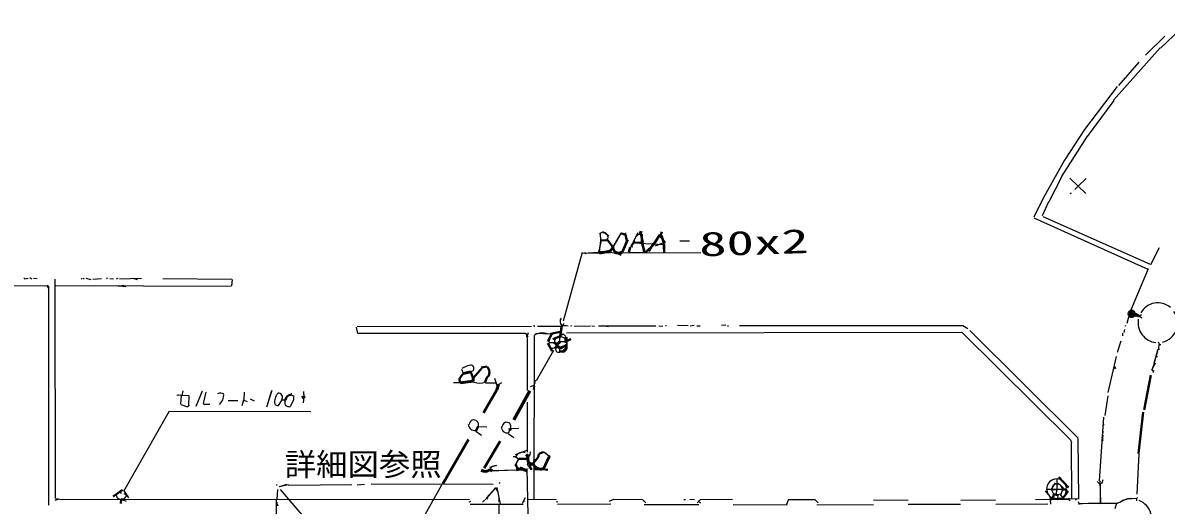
# Model space of a CAD drawing. Header units: millimetres. Extents: x -22015 to 140060, y -26591 to 87788.
# Drawn here: x 22267 to 58120, y 23759 to 38873 of the extents above; entities that cross this region are included whole.
import ezdxf

# ---------------------------------------------------------------- set-up
doc = ezdxf.new("R2010")
doc.units = ezdxf.units.MM
for name, color, linetype, lineweight in [('A_MED', 9, 'CONTINUOUS', 20), ('A_THIN', 8, 'CONTINUOUS', 15), ('CHECK', 2, 'CONTINUOUS', 35), ('P_LEADER', 140, 'CONTINUOUS', 20), ('P_NOMARK', 6, 'CONTINUOUS', 35), ('P_SIZE', 140, 'CONTINUOUS', 13), ('SYM', 4, 'CONTINUOUS', 25), ('TEXT', 7, 'CONTINUOUS', 13), ('TEXT_SHAPE', 7, 'CONTINUOUS', 30)]:
    doc.layers.add(name, color=color, linetype=linetype, lineweight=lineweight)
doc.styles.add('JP', font='msgothic.ttc')

msp = doc.modelspace()

# ---------------------------------------------------------------- hatches: boundary and pattern name
at = {"layer": 'TEXT_SHAPE'}
h = msp.add_hatch(color=7, dxfattribs=at)
h.dxf.hatch_style = 1
edge = h.paths.add_edge_path()
edge.add_arc((57039, 29756), 101, 0, 360)

# ---------------------------------------------------------------- linework, layer by layer
at = {"layer": 'A_MED', "lineweight": 20}
for p, q in [((54256, 33358), (53970, 32780)), ((54433, 33265), (54237, 32823)), ((40443, 32311), (40355, 32266)), ((40363, 32273), (40393, 32056)), ((40444, 32309), (40364, 32277)), ((40643, 32191), (40453, 32319)), ((41016, 32283), (40761, 31833)), ((41016, 32277), (40771, 31848)), ((41018, 32288), (41035, 32272)), ((41554, 32292), (41400, 31988)), ((40406, 32048), (40318, 31688)), ((40384, 32053), (40336, 31683)), ((40368, 32257), (40380, 32054)), ((40579, 32070), (40766, 31853)), ((41258, 32051), (41207, 32035)), ((41697, 31988), (41426, 31988)), ((41427, 31984), (42357, 31931)), ((42110, 31886), (42340, 31981)), ((42866, 32037), (43171, 32040)), ((39803, 31673), (39208, 29525)), ((40342, 31672), (39817, 31645)), ((39883, 31680), (39933, 31646)), ((39934, 31654), (40342, 31664)), ((40678, 31683), (40814, 31667)), ((41068, 31681), (41272, 31668)), ((41273, 31665), (43526, 31680)), ((41798, 31666), (41273, 31673)), ((41356, 31872), (41311, 31838)), ((28831, 30826), (28810, 30629)), ((57179, 29775), (57213, 29708)), ((57208, 29703), (57292, 29685)), ((57892, 28794), (57880, 28659)), ((57900, 28794), (57951, 28794)), ((38908, 28608), (38364, 27659)), ((57863, 28650), (57802, 28430)), ((36024, 28024), (36072, 27893)), ((36229, 28137), (36033, 28044)), ((37131, 27542), (37064, 27728)), ((38329, 27678), (38266, 27382)), ((30074, 27351), (29909, 26825)), ((37128, 27541), (37178, 27541)), ((37279, 27594), (37179, 27541)), ((38297, 27508), (38179, 27471)), ((38324, 27596), (38290, 27511)), ((38079, 26989), (38085, 25422)), ((36548, 26227), (36819, 26213)), ((36474, 26080), (36649, 25954)), ((37486, 26007), (37662, 25883)), ((37496, 26156), (37530, 26123)), ((37527, 26123), (37499, 26020)), ((37819, 26164), (37581, 26153)), ((55378, 23943), (55365, 25852)), ((38071, 25466), (37707, 25331)), ((55116, 25802), (55148, 25717)), ((37815, 25211), (37696, 24986)), ((37825, 25205), (37725, 25045)), ((38173, 25431), (38169, 25329)), ((38759, 25293), (38589, 25428)), ((57265, 25380), (57201, 24098)), ((37122, 25002), (36898, 24939)), ((36914, 24838), (37747, 24861)), ((37754, 24966), (37837, 24897)), ((37017, 24410), (33188, 24412)), ((54636, 24457), (54515, 24263)), ((54737, 24450), (54897, 24289)), ((56041, 24518), (56064, 23827)), ((25190, 24071), (25139, 24054)), ((25301, 24179), (25180, 24081)), ((25190, 24067), (25222, 23987)), ((25447, 24200), (25580, 23984)), ((35395, 24380), (33934, 21805)), ((37078, 24288), (36804, 23984)), ((37065, 24312), (37081, 24295)), ((37135, 24311), (37237, 23787)), ((54330, 24208), (54521, 23962)), ((54855, 24247), (54380, 24247)), ((54520, 24240), (54597, 24093)), ((54693, 24245), (54659, 24093)), ((54803, 24098), (54718, 24084)), ((54719, 24078), (54718, 23960)), ((54865, 24244), (54817, 24091)), ((25223, 23985), (25342, 23929)), ((37960, 23776), (36291, 23781)), ((37183, 16984), (37204, 23783)), ((38083, 23945), (38998, 23935)), ((40704, 23785), (39031, 23776)), ((40659, 23881), (40791, 23950)), ((41695, 23935), (41798, 23831)), ((41746, 23777), (43465, 23780)), ((44516, 23937), (43521, 23922)), ((44541, 23775), (46235, 23771)), ((46262, 23914), (46211, 23775)), ((47115, 23922), (47208, 23829)), ((47162, 23771), (48941, 23783)), ((50030, 23784), (51669, 23786)), ((52782, 23788), (54413, 23804)), ((55375, 23960), (54871, 23942))]:
    msp.add_line(p, q, dxfattribs=at)
at = {"layer": 'A_MED', "lineweight": 15}
msp.add_line((23300, 30637), (28802, 30620), dxfattribs=at)
at = {"layer": 'A_MED', "lineweight": 20}
for centre, radius, start, end in [((40487, 32165), 132, 314.8832, 106.3346), ((41694, 32006), 261, 104.1363, 187.4484), ((42432, 31903), 347, 117.4047, 174.3139), ((57865, 29468), 614, 283.0474, 35.7743), ((57864, 29478), 626, 170.0621, 264.0949), ((36312, 28047), 99.7, 271.5956, 133.5953), ((36590, 28086), 501, 249.3291, 290.7961), ((37940, 25178), 237, 70.1303, 154.3173), ((38580, 25248), 161, 44.6301, 149.182), ((37082, 24820), 174, 78.4667, 162.41), ((54693, 24258), 323, 88.1227, 182.0442), ((54704, 24248), 337, 105.0335, 160.2125), ((54677, 24290), 129, 78.5268, 198.6117), ((54690, 24284), 302, 352.9762, 87.4822), ((54718, 24279), 139, 346.9339, 96.3282), ((36646, 23967), 557, 350.697, 37.0327), ((54665, 24235), 284, 177.5745, 239.9153), ((57045, 23293), 669, 84.7276, 124.5574)]:
    msp.add_arc(centre, radius, start, end, dxfattribs=at)
at = {"layer": 'A_THIN', "lineweight": 15}
for p, q in [((58777, 38873), (57944, 38084)), ((58076, 38460), (57474, 37859)), ((56473, 36452), (57937, 38090)), ((57266, 37643), (56625, 36912)), ((56588, 36881), (55557, 35531)), ((56482, 36445), (55646, 35315)), ((55558, 35527), (54930, 34567)), ((55641, 35318), (54853, 34079)), ((54933, 34566), (54252, 33361)), ((54857, 34077), (54436, 33263)), ((55599, 33528), (55102, 34010)), ((55359, 33755), (55260, 33650)), ((55613, 33993), (55368, 33764)), ((55137, 33536), (55103, 33518)), ((53969, 32758), (57545, 31149)), ((54248, 32805), (57624, 31315)), ((41169, 32293), (41153, 32242)), ((41357, 31868), (41391, 31850)), ((57640, 31296), (57914, 31831)), ((22295, 30886), (22328, 30852)), ((22332, 30852), (22433, 30872)), ((22484, 30890), (22551, 30854)), ((22601, 30873), (22720, 30864)), ((23291, 23981), (23283, 30839)), ((24127, 30873), (24093, 30840)), ((24160, 30872), (24193, 30854)), ((24244, 30867), (24397, 30834)), ((24465, 30844), (24737, 30859)), ((24924, 30872), (24891, 30855)), ((24990, 30866), (25109, 30854)), ((25244, 30861), (25193, 30845)), ((25990, 30858), (25296, 30845)), ((25700, 30867), (25855, 30827)), ((28819, 30834), (26651, 30847)), ((57557, 31160), (56975, 29771)), ((17503, 30663), (23025, 30631)), ((23074, 30568), (23073, 23761)), ((25197, 30645), (25497, 30609)), ((25433, 30644), (25257, 30606)), ((56967, 29768), (56883, 29452)), ((57209, 29704), (57140, 29672)), ((57289, 29684), (57355, 29631)), ((57344, 29721), (57292, 29689)), ((32723, 29338), (32762, 29138)), ((32755, 29358), (38217, 29363)), ((32778, 29143), (38030, 29143)), ((36759, 29353), (37032, 29372)), ((38306, 23936), (38315, 29079)), ((51701, 29165), (39317, 29145)), ((40113, 29379), (40198, 29365)), ((40318, 29373), (42114, 29378)), ((40455, 29384), (40624, 29362)), ((42214, 29379), (42333, 29367)), ((42418, 29387), (42452, 29387)), ((43130, 29374), (42791, 29389)), ((43316, 29388), (43198, 29367)), ((43401, 29377), (43503, 29381)), ((44316, 29397), (44180, 29386)), ((44366, 29387), (44399, 29370)), ((51736, 29376), (44739, 29381)), ((51712, 29182), (55118, 25806)), ((51742, 29389), (51897, 29293)), ((55365, 25856), (51960, 29232)), ((56749, 29147), (56749, 29063)), ((56811, 29267), (56797, 29165)), ((56850, 29385), (56832, 29352)), ((38077, 28978), (38080, 27356)), ((56591, 28552), (56707, 28913)), ((57873, 28881), (57907, 28796)), ((56303, 27289), (56566, 28420)), ((57740, 28204), (57863, 28630)), ((57796, 28430), (57748, 28203)), ((57814, 28422), (57848, 28422)), ((57883, 28659), (57883, 28625)), ((57894, 28659), (57894, 28625)), ((57765, 28195), (57656, 27979)), ((57676, 28016), (57710, 27948)), ((57749, 28201), (57680, 28016)), ((57745, 27983), (57711, 27949)), ((57746, 28202), (57797, 28202)), ((36387, 27663), (36421, 27629)), ((57711, 27949), (57711, 27915)), ((35976, 27588), (35772, 27589)), ((36772, 27595), (37111, 27590)), ((37108, 27521), (37128, 27541)), ((38292, 27504), (38326, 27470)), ((56293, 27187), (56196, 26563)), ((26842, 26687), (25419, 24189)), ((26842, 26704), (31298, 26691)), ((56032, 24520), (56169, 26511)), ((56131, 25956), (56105, 25717)), ((56106, 25902), (56139, 25783)), ((56145, 25955), (56111, 25905)), ((56131, 26073), (56130, 26022)), ((55146, 25717), (55154, 23960)), ((37646, 25278), (37731, 25278)), ((37725, 25270), (37813, 25207)), ((38269, 25191), (38305, 25142)), ((36984, 24840), (37747, 24862)), ((37747, 24957), (37747, 24873)), ((38125, 22964), (38077, 24912)), ((38109, 25080), (38083, 25012)), ((38090, 25002), (38170, 24988)), ((37223, 24466), (37205, 24432)), ((54702, 24247), (54703, 24585)), ((55957, 24501), (56041, 24417)), ((56105, 24448), (56042, 24415)), ((56048, 24417), (56056, 23826)), ((56134, 24550), (56106, 24450)), ((25329, 24219), (25309, 24169)), ((25309, 24167), (25358, 24131)), ((25520, 24062), (25415, 23929)), ((25434, 24127), (25519, 24078)), ((25514, 24069), (25563, 24049)), ((37073, 24293), (36809, 23979)), ((54550, 24247), (54685, 24247)), ((54801, 24093), (54867, 23991)), ((23396, 23945), (23264, 23900)), ((23291, 23962), (23497, 23934)), ((23497, 23945), (36270, 23935)), ((25409, 23927), (25511, 23879)), ((36305, 23871), (36254, 23854)), ((36812, 23977), (36679, 23856)), ((36811, 23975), (36845, 23957)), ((38014, 23984), (37924, 23810)), ((37973, 23927), (37973, 23860)), ((39047, 23864), (38996, 23848)), ((40793, 23949), (41691, 23932)), ((42995, 23932), (43046, 23932)), ((43182, 23945), (43334, 23935)), ((43517, 23936), (43413, 23833)), ((43448, 23894), (43518, 23828)), ((47112, 23921), (46265, 23924)), ((48942, 23921), (50026, 23914)), ((51686, 23927), (52770, 23913)), ((54024, 23931), (55056, 23946)), ((54486, 23926), (54494, 23791)), ((55072, 23978), (55054, 23945)), ((55056, 23941), (55105, 23906)), ((55267, 23970), (55300, 23919)), ((55366, 23877), (55382, 23809)), ((55379, 23808), (56564, 23828)), ((55379, 23808), (55379, 23775)), ((55387, 23795), (55616, 23823)), ((56038, 23802), (55684, 23822)), ((55684, 23816), (56564, 23821)), ((56567, 23809), (56509, 23642)), ((56899, 23954), (56568, 23801)), ((57191, 23967), (56903, 23950)), ((57221, 24000), (57187, 23966)), ((57192, 23962), (57191, 23895))]:
    msp.add_line(p, q, dxfattribs=at)
for centre, radius, start, end in [((57859, 29485), 614, 49.7933, 150.2042), ((36441, 26304), 206, 184.1083, 280.1307), ((36411, 26286), 144, 335.3515, 178.3805), ((57034, 23324), 630, 324.9212, 67.5678)]:
    msp.add_arc(centre, radius, start, end, dxfattribs=at)
at = {"layer": 'CHECK', "lineweight": 30}
msp.add_line((23032, 30640), (23080, 30571), dxfattribs=at)
at = {"layer": 'P_LEADER', "lineweight": 15}
for p, q in [((30224, 24410), (30224, 24376)), ((30532, 24401), (30343, 24339)), ((30253, 23838), (30223, 23805)), ((30225, 23800), (30270, 23733))]:
    msp.add_line(p, q, dxfattribs=at)
at = {"layer": 'P_LEADER', "lineweight": 20}
for p, q in [((30596, 24394), (30306, 24335)), ((32578, 24399), (30597, 24377)), ((32747, 24400), (32985, 24417)), ((30256, 24247), (30226, 23937)), ((30337, 24252), (31637, 22734)), ((30221, 23430), (30222, 23937))]:
    msp.add_line(p, q, dxfattribs=at)
at = {"layer": 'P_NOMARK', "lineweight": 30}
for p, q in [((57644, 27837), (57427, 26744)), ((57404, 26671), (57257, 25380))]:
    msp.add_line(p, q, dxfattribs=at)
at = {"layer": 'P_NOMARK', "lineweight": 40}
for p, q in [((38168, 27343), (37664, 26437)), ((36244, 25816), (35435, 24428))]:
    msp.add_line(p, q, dxfattribs=at)
at = {"layer": 'SYM', "lineweight": 15}
for p, q in [((38289, 29402), (38305, 29351)), ((39230, 29454), (39195, 29387)), ((38047, 29062), (38081, 29062)), ((38082, 29065), (38115, 29047)), ((38109, 29161), (38084, 29061)), ((38352, 29144), (38827, 29132)), ((38403, 29369), (39166, 29366)), ((38403, 29368), (39166, 29366)), ((39131, 29097), (39165, 29097)), ((39197, 29117), (39164, 29099)), ((39203, 29108), (39172, 29087)), ((39200, 29387), (39370, 29377)), ((39208, 29124), (39289, 29053)), ((39283, 29046), (39283, 29013)), ((39472, 29383), (39438, 29365)), ((39555, 29366), (40063, 29377)), ((39310, 28878), (39101, 28877)), ((39249, 29013), (39283, 29013)), ((39452, 28963), (39292, 28874)), ((39317, 28844), (39317, 28810)), ((39328, 28844), (39328, 28810))]:
    msp.add_line(p, q, dxfattribs=at)
at = {"layer": 'SYM', "lineweight": 20}
for p, q in [((39171, 29407), (39370, 29373)), ((38044, 29144), (38080, 28978)), ((38826, 29114), (38762, 28863)), ((39097, 29096), (39097, 28877)), ((39127, 29056), (39244, 29002)), ((39131, 29097), (39131, 29063)), ((38775, 28860), (38927, 28860)), ((39096, 28708), (39096, 28573)), ((39097, 29029), (39097, 28877)), ((39300, 28882), (39097, 28875)), ((39309, 28813), (39297, 28777)), ((39317, 28894), (39317, 28844))]:
    msp.add_line(p, q, dxfattribs=at)
at = {"layer": 'SYM', "lineweight": 30}
for p, q in [((38845, 29104), (38732, 28882)), ((39115, 29193), (38823, 29129)), ((39148, 29068), (38890, 28957)), ((39171, 29375), (39122, 29099)), ((39131, 29165), (39131, 29097)), ((39161, 29368), (39136, 29164)), ((39166, 29384), (39200, 29384)), ((38732, 28839), (38861, 28582)), ((39303, 28766), (39101, 28693)), ((39335, 28805), (39128, 28659)), ((39453, 28962), (39318, 28893))]:
    msp.add_line(p, q, dxfattribs=at)
at = {"layer": 'SYM', "lineweight": 40}
for p, q in [((39127, 29067), (39093, 29034)), ((38926, 28858), (39010, 28791)), ((39008, 28745), (38977, 28709)), ((39012, 28793), (39011, 28742)), ((39011, 28742), (39094, 28704)), ((39102, 28872), (39017, 28788)), ((39288, 29013), (39304, 28895)), ((39300, 29018), (39300, 28841))]:
    msp.add_line(p, q, dxfattribs=at)
at = {"layer": 'SYM', "lineweight": 15}
for centre, radius, start, end in [((39298, 29519), 185, 145.7094, 225.6057), ((38555, 28690), 464, 67.0353, 121.3332)]:
    msp.add_arc(centre, radius, start, end, dxfattribs=at)
at = {"layer": 'SYM', "lineweight": 20}
for centre, radius, start, end in [((39052, 28806), 371, 77.4843, 126.2544), ((38880, 28795), 119, 148.4254, 318.2047), ((39076, 28892), 139, 81.2475, 192.0421), ((39065, 28644), 94.2, 143.5356, 293.637), ((37451, 26198), 174, 170.9116, 284.3954), ((37438, 26219), 136, 336.402, 178.17)]:
    msp.add_arc(centre, radius, start, end, dxfattribs=at)
at = {"layer": 'SYM', "lineweight": 30}
msp.add_arc((39156, 28723), 155, 248.1477, 20.3113, dxfattribs=at)
at = {"layer": 'SYM', "lineweight": 40}
msp.add_arc((39151, 28723), 159, 286.9968, 19.6069, dxfattribs=at)
at = {"layer": 'TEXT_SHAPE', "lineweight": 30}
for p, q in [((41037, 32273), (41156, 32242)), ((42306, 32327), (42268, 32210)), ((40580, 32063), (40376, 32051)), ((40595, 32085), (40775, 31838)), ((41211, 32036), (41071, 31700)), ((41215, 32034), (41075, 31696)), ((41166, 32243), (41203, 32037)), ((41412, 31980), (41345, 31878)), ((41644, 32261), (41709, 31991)), ((41673, 31980), (41773, 31680)), ((41681, 32254), (41680, 31988)), ((41702, 31988), (41753, 31668)), ((42074, 31951), (41792, 31674)), ((42039, 31967), (41896, 31703)), ((42239, 32230), (42063, 31957)), ((42255, 32194), (42413, 31978)), ((42290, 32213), (42374, 31943)), ((42370, 31938), (42370, 31786)), ((42375, 31938), (42374, 31689)), ((40782, 31807), (40826, 31687)), ((41026, 31606), (40830, 31710)), ((41311, 31836), (41274, 31683)), ((36396, 27748), (36660, 28054)), ((36652, 28070), (36822, 28105)), ((56542, 28068), (56493, 28047)), ((35961, 27742), (35968, 27607)), ((36085, 27890), (35971, 27742)), ((36317, 27929), (36373, 27757)), ((36547, 26224), (36475, 26090)), ((56145, 26272), (56162, 26256)), ((37815, 25211), (38099, 25211)), ((37815, 25211), (38103, 25211)), ((38169, 25324), (38106, 25290)), ((38313, 25141), (38275, 25041)), ((38577, 25416), (38463, 25369)), ((38762, 25273), (38586, 24886)), ((38774, 25266), (38590, 24886)), ((38800, 25292), (38748, 25276)), ((37727, 25041), (37745, 24957)), ((38176, 24899), (38238, 24900)), ((38314, 24890), (38581, 24890)), ((38576, 24885), (38730, 24860)), ((54758, 24632), (55058, 24315)), ((25392, 24233), (25102, 24034)), ((54599, 24095), (54567, 23976)), ((54600, 24095), (54651, 24095)), ((54650, 24091), (54718, 24075)), ((54855, 24247), (54990, 24247)), ((55049, 24201), (54884, 23976)), ((25347, 23932), (25334, 23813)), ((25344, 23932), (25411, 23932)), ((54519, 23974), (54483, 23924)), ((54565, 23969), (54717, 23950)), ((54872, 23967), (54719, 23957))]:
    msp.add_line(p, q, dxfattribs=at)
at = {"layer": 'TEXT_SHAPE', "lineweight": 40}
for p, q in [((41658, 32345), (41624, 32260)), ((40680, 31702), (40342, 31678)), ((40678, 31716), (40345, 31660)), ((40757, 31808), (40671, 31708)), ((40765, 31852), (40765, 31801)), ((57029, 29802), (57265, 29676)), ((36384, 27647), (35977, 27594)), ((36315, 27934), (36079, 27889)), ((36383, 27760), (36383, 27659)), ((37130, 27374), (36712, 26656)), ((37181, 27540), (37135, 27372)), ((31078, 27150), (31010, 27134)), ((37582, 26155), (37533, 26119)), ((37240, 25768), (36737, 24919)), ((38053, 25346), (38104, 25295)), ((38102, 25211), (38123, 25076)), ((38104, 25295), (38103, 25211)), ((36916, 24870), (36983, 24836)), ((37832, 24884), (37747, 24869)), ((37831, 24890), (37967, 24890)), ((37847, 24927), (38075, 24833)), ((38123, 25082), (38192, 25052)), ((38183, 25043), (38167, 24993)), ((38169, 24991), (38173, 24907)), ((38188, 25042), (38272, 25042)), ((54515, 23976), (54566, 23977))]:
    msp.add_line(p, q, dxfattribs=at)
at = {"layer": 'TEXT_SHAPE', "lineweight": 15}
for p, q in [((27286, 27346), (27249, 27194)), ((27883, 27311), (27697, 26871)), ((30067, 27336), (29915, 26862)), ((27133, 27209), (27099, 27191)), ((27129, 27225), (27146, 27208)), ((27149, 27214), (27234, 27200)), ((27234, 27194), (27212, 26924)), ((27217, 26910), (27434, 26840)), ((27482, 27189), (27250, 27196)), ((27444, 26839), (27491, 26904)), ((27475, 26907), (27482, 27177)), ((31079, 27147), (31113, 27147)), ((31135, 27147), (31113, 27147))]:
    msp.add_line(p, q, dxfattribs=at)
at = {"layer": 'TEXT_SHAPE', "lineweight": 20}
for p, q in [((27893, 27330), (27693, 26848)), ((28005, 27298), (27919, 26945)), ((29209, 27298), (29194, 27044)), ((30685, 27266), (30669, 27215)), ((31068, 27315), (31077, 27147)), ((27933, 26928), (28130, 26928)), ((28707, 27040), (29012, 27041)), ((29190, 27046), (29131, 26874)), ((29198, 27044), (29300, 27010)), ((29398, 27087), (29518, 27024)), ((30164, 26913), (30276, 26872)), ((30288, 26883), (30402, 27061)), ((30401, 27062), (30486, 27062)), ((30758, 27062), (30657, 26864)), ((30675, 27220), (30754, 27188)), ((30755, 27180), (30758, 27062)), ((31082, 27147), (31058, 26961))]:
    msp.add_line(p, q, dxfattribs=at)
at = {"layer": 'TEXT_SHAPE'}
msp.add_circle((57039, 29756), 101, dxfattribs=at)
at = {"layer": 'TEXT_SHAPE', "lineweight": 40}
for centre, radius, start, end in [((40933, 31907), 249, 242.2591, 303.4068), ((36759, 25018), 204, 235.306, 317.2087), ((38515, 25150), 263, 203.9687, 283.4411)]:
    msp.add_arc(centre, radius, start, end, dxfattribs=at)
at = {"layer": 'TEXT_SHAPE', "lineweight": 30}
for centre, radius, start, end in [((36649, 27924), 247, 341.9215, 43.8322), ((37069, 27590), 300, 124.9395, 176.4718), ((30687, 27026), 192, 94.399, 169.8461), ((38188, 25373), 260, 297.3857, 358.0561), ((54788, 24190), 205, 292.8303, 15.6912)]:
    msp.add_arc(centre, radius, start, end, dxfattribs=at)
at = {"layer": 'TEXT_SHAPE', "lineweight": 15}
for centre, radius, start, end in [((28459, 27085), 187, 52.1134, 117.0697), ((28116, 27244), 457, 313.4731, 358.0857)]:
    msp.add_arc(centre, radius, start, end, dxfattribs=at)
at = {"layer": 'TEXT_SHAPE', "lineweight": 20}
for centre, radius, start, end in [((30523, 27011), 362, 136.0706, 193.377), ((30286, 27142), 125, 324.976, 99.864), ((30612, 26981), 135, 147.5361, 289.9863)]:
    msp.add_arc(centre, radius, start, end, dxfattribs=at)

# ---------------------------------------------------------------- texts
at = {"layer": 'P_SIZE', "style": 'JP', "width": 1.660734}
msp.add_text('80x2', height=760, rotation=1.7844, dxfattribs=at).set_placement((43487, 31554))
at = {"layer": 'TEXT', "style": 'JP', "width": 1.017228}
msp.add_text('詳細図参照', height=709.4, rotation=0.0539, dxfattribs=at).set_placement((30479, 24680))

doc.saveas('drawing.dxf')
